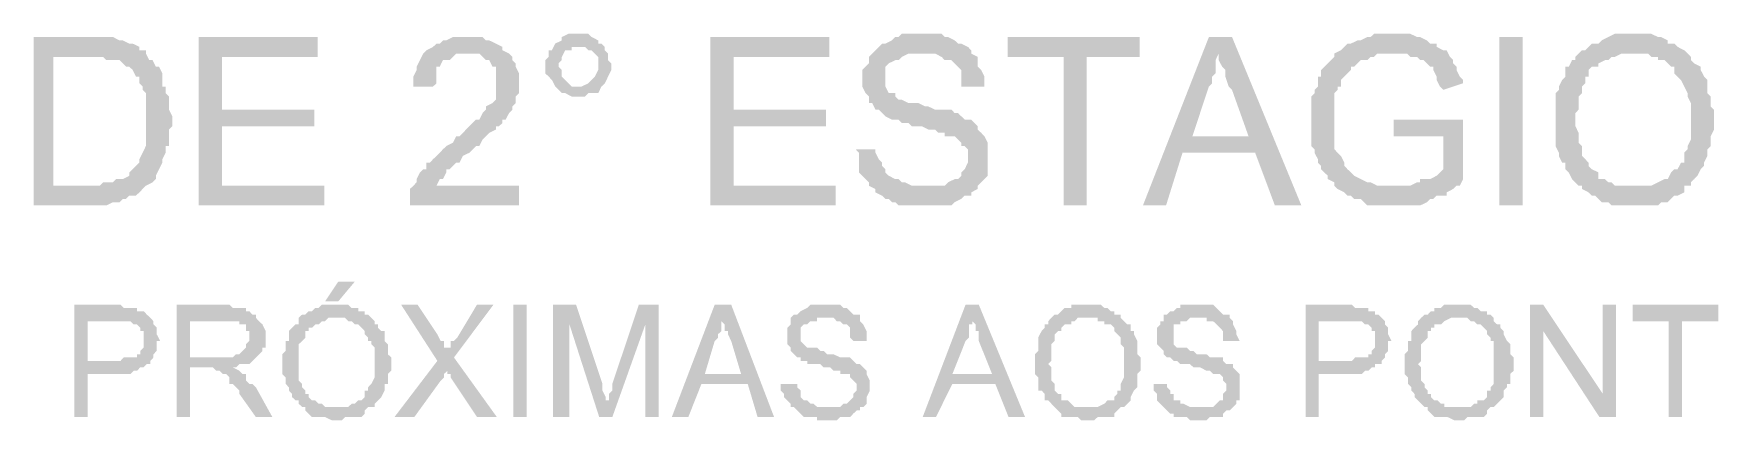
# Model space of a CAD drawing. Header units: millimetres. Extents: x 4161 to 13726, y 828 to 4470.
# Drawn here: x 9786.9 to 9937, y 1248.6 to 1283 of the extents above; entities that cross this region are included whole.
import ezdxf

# ---------------------------------------------------------------- set-up
doc = ezdxf.new("R2010")
doc.units = ezdxf.units.MM
doc.header["$LTSCALE"] = 10
doc.layers.add('AUX_01', color=1, linetype='Continuous')
doc.layers.add('H', color=7, linetype='Continuous', lineweight=100)

# ---------------------------------------------------------------- blocks, each defined once
blk = doc.blocks.new('A$C4B5A1FD5')
at = {"layer": 'H', "linetype": 'Continuous'}
for points in [[(169.76, 0.85), (164.76, 0.85), (164.76, -14.15), (171.23, -14.15), (171.82, -13.86), (172.41, -13.86), (172.71, -13.56), (173, -13.56), (173.29, -13.27), (173.88, -13.27), (174.18, -12.98), (174.76, -12.39), (166.53, -12.39), (166.53, -0.92), (169.76, -0.92), (174.76, -0.62), (174.76, -0.33), (174.18, -0.33), (174.18, -0.03), (173.59, 0.26), (173.29, 0.26), (172.71, 0.55), (172.41, 0.55), (171.82, 0.85), (170.35, 0.85)], [(190.06, 0.85), (179.47, 0.85), (179.47, -14.15), (190.65, -14.15), (190.65, -12.39), (181.53, -12.39), (181.53, -7.09), (189.76, -7.09), (189.76, -5.62), (181.53, -5.62), (181.53, -0.92), (190.06, -0.92)], [(203.29, 0.85), (202.12, 0.85), (201.53, 0.55), (201.23, 0.55), (200.94, 0.26), (200.65, 0.26), (200.35, -0.03), (199.76, -0.33), (199.47, -0.62), (199.18, -1.21), (198.88, -1.8), (198.88, -2.09), (198.59, -2.68), (198.59, -3.56), (200.35, -3.56), (200.65, -3.27), (200.65, -2.39), (200.65, -1.8), (200.94, -1.8), (201.23, -1.21), (201.82, -1.21), (202.12, -0.92), (202.41, -0.62), (207.12, -0.62), (206.53, -0.33), (206.53, -0.03), (205.94, 0.26), (205.35, 0.55), (205.06, 0.55), (204.76, 0.85), (203.88, 0.85)], [(211.23, 0.26), (210.94, -0.33), (210.65, -0.33), (210.65, -0.92), (210.35, -1.21), (210.35, -2.39), (210.65, -2.68), (210.94, -2.98), (211.23, -3.56), (211.53, -3.86), (211.82, -4.15), (212.12, -4.15), (212.71, -4.45), (213.88, -4.45), (214.18, -4.15), (214.76, -4.15), (215.06, -4.15), (215.35, -3.56), (213.29, -3.56), (212.71, -3.56), (212.41, -3.27), (212.12, -2.98), (211.82, -2.68), (211.82, -2.09), (211.53, -1.8), (211.53, -1.5), (211.82, -1.21), (211.82, -0.92), (212.12, -0.33), (212.71, -0.33), (212.71, -0.03), (213.29, -0.03)], [(213.29, 1.14), (212.41, 1.14), (211.82, 0.85), (211.82, 0.55), (211.23, 0.26), (213.29, -0.03), (213.88, -0.03), (214.18, -0.33), (214.47, -0.33), (214.76, -0.62), (215.06, -0.92), (215.06, -2.09), (214.76, -2.68), (214.47, -2.98), (214.18, -3.27), (213.59, -3.56), (213.29, -3.56), (215.35, -3.56), (215.65, -3.27), (215.94, -2.68), (216.23, -2.09), (216.23, -1.5), (215.94, -1.21), (215.94, -0.62), (215.65, -0.33), (215.65, -0.03), (215.35, 0.26), (215.06, 0.26), (215.06, 0.55), (214.47, 0.85), (214.18, 1.14), (213.59, 1.14)], [(235.65, 0.85), (225.06, 0.85), (225.06, -14.15), (236.23, -14.15), (236.23, -12.39), (227.12, -12.39), (227.12, -7.09), (235.35, -7.09), (235.35, -5.62), (227.12, -5.62), (227.12, -0.92), (235.65, -0.92)], [(243.88, 1.14), (242.12, 1.14), (241.82, 0.85), (241.53, 0.85), (241.23, 0.55), (240.65, 0.26), (240.35, 0.26), (240.06, -0.03), (239.76, -0.33), (239.47, -0.62), (239.18, -0.92), (239.18, -1.21), (239.18, -1.5), (238.88, -1.8), (238.59, -2.09), (238.59, -3.56), (238.88, -4.15), (239.18, -4.45), (239.18, -5.03), (239.47, -5.03), (239.76, -5.62), (240.06, -5.62), (240.35, -5.92), (240.65, -6.21), (241.23, -6.5), (241.53, -6.5), (241.82, -6.5), (242.12, -6.8), (242.71, -6.8), (243, -7.09), (243.59, -7.09), (243.88, -7.09), (244.47, -7.39), (245.06, -7.39), (245.35, -7.68), (245.94, -7.68), (245.94, -7.98), (246.23, -7.98), (246.82, -7.98), (247.12, -8.27), (247.41, -8.56), (247.41, -8.86), (247.71, -8.86), (248, -9.15), (248, -10.33), (247.71, -10.92), (247.41, -11.21), (247.41, -11.5), (247.12, -11.8), (246.82, -11.8), (246.23, -12.09), (245.94, -12.39), (245.65, -12.39), (245.06, -12.39), (239.18, -12.39), (239.76, -12.68), (239.76, -12.98), (240.35, -13.27), (240.65, -13.56), (240.94, -13.56), (241.23, -13.86), (241.53, -13.86), (241.82, -14.15), (242.12, -14.15), (242.71, -14.15), (245.94, -14.15), (246.23, -14.15), (246.53, -14.15), (246.82, -13.86), (247.41, -13.56), (247.71, -13.27), (248.29, -13.27), (248.29, -12.98), (248.88, -12.68), (248.88, -12.39), (249.18, -12.09), (249.47, -11.8), (249.76, -11.5), (249.76, -10.92), (249.76, -10.62), (249.76, -8.86), (249.76, -8.56), (249.47, -7.98), (249.18, -7.68), (248.88, -7.39), (248.88, -7.09), (248.59, -6.8), (248.29, -6.5), (247.71, -6.5), (247.41, -6.21), (247.12, -5.92), (246.82, -5.92), (246.53, -5.62), (245.94, -5.62), (245.65, -5.62), (245.06, -5.62), (244.47, -5.33), (244.18, -5.33), (243.59, -5.03), (243, -5.03), (242.71, -5.03), (242.12, -4.74), (241.82, -4.74), (241.53, -4.45), (241.53, -4.15), (241.23, -4.15), (240.94, -4.15), (240.65, -3.56), (240.65, -3.27), (240.65, -2.09), (240.65, -1.8), (240.94, -1.5), (241.53, -1.21), (241.82, -1.21), (242.12, -0.92), (242.71, -0.62), (248.29, -0.62), (248.29, -0.33), (248, -0.03), (247.41, 0.26), (247.12, 0.26), (246.82, 0.55), (246.23, 0.85), (245.94, 0.85), (245.65, 1.14), (244.47, 1.14)], [(263.29, 0.85), (251.53, 0.85), (251.53, -0.92), (256.53, -0.92), (256.53, -14.15), (258.59, -14.15), (258.59, -0.92), (263.29, -0.92)], [(271.53, 0.85), (269.47, 0.85), (263.59, -14.15), (265.65, -14.15), (267.12, -9.45), (273.59, -9.45), (268, -7.98), (269.47, -3.56), (269.76, -3.27), (269.76, -2.68), (270.06, -2.39), (270.06, -1.8), (270.06, -1.5), (270.06, -1.21), (270.35, -0.62)], [(271.53, 0.85), (270.35, -0.62), (270.35, -1.21), (270.65, -1.8), (270.94, -2.09), (270.94, -2.39), (270.94, -2.68), (271.23, -3.56), (271.53, -3.86), (273, -7.98), (268, -7.98), (273.59, -9.45), (275.35, -14.15), (277.71, -14.15)], [(285.94, 1.14), (284.18, 1.14), (283.88, 0.85), (283.59, 0.85), (283, 0.55), (282.71, 0.55), (282.12, 0.26), (281.82, 0.26), (281.53, -0.03), (281.23, -0.33), (280.65, -0.62), (280.65, -0.92), (280.35, -1.21), (280.06, -1.5), (279.76, -1.8), (279.47, -2.09), (279.47, -2.68), (279.18, -2.68), (279.18, -2.98), (279.18, -3.56), (278.88, -3.86), (278.88, -4.15), (278.59, -4.45), (278.59, -5.33), (278.59, -5.62), (278.59, -7.39), (278.59, -7.98), (278.59, -8.86), (278.88, -9.15), (278.88, -9.45), (279.18, -10.03), (279.18, -10.33), (279.47, -10.62), (279.47, -10.92), (279.76, -11.21), (280.06, -11.5), (280.06, -11.8), (280.65, -12.09), (280.65, -12.39), (280.94, -12.68), (285.94, -12.39), (285.35, -12.39), (284.76, -12.39), (284.47, -12.39), (283.88, -12.09), (283.59, -12.09), (283, -11.8), (282.41, -11.5), (282.12, -11.21), (281.82, -10.92), (281.53, -10.62), (281.53, -10.33), (281.23, -9.74), (280.94, -9.45), (280.65, -9.15), (280.65, -8.27), (280.65, -7.98), (280.65, -5.03), (280.65, -4.74), (280.65, -4.15), (280.94, -3.86), (280.94, -3.56), (281.23, -3.56), (281.23, -2.98), (281.53, -2.68), (281.82, -2.39), (282.12, -2.09), (282.12, -1.8), (282.41, -1.8), (283, -1.21), (283.59, -1.21), (283.88, -0.92), (284.18, -0.92), (284.47, -0.62), (285.94, -0.62), (290.65, -0.33), (290.35, -0.33), (289.76, -0.03), (289.76, 0.26), (289.18, 0.26), (288.88, 0.55), (288.29, 0.85), (288, 0.85), (287.41, 1.14), (286.23, 1.14)], [(297.41, -14.15), (297.41, 0.85), (295.35, 0.85), (295.35, -14.15)], [(307.12, 1.14), (305.65, 1.14), (305.06, 0.85), (304.47, 0.55), (304.18, 0.26), (303.59, 0.26), (303.29, -0.03), (303, -0.33), (302.71, -0.33), (307.12, -0.62), (308.59, -0.62), (308.88, -0.92), (309.47, -0.92), (309.47, -1.21), (310.06, -1.21), (310.35, -1.5), (310.65, -1.8), (310.94, -1.8), (310.94, -2.39), (311.23, -2.68), (311.53, -2.98), (311.82, -3.56), (312.12, -4.15), (312.12, -4.45), (312.41, -5.03), (312.41, -8.27), (312.12, -8.86), (312.12, -9.15), (311.82, -9.45), (311.82, -9.74), (311.82, -10.33), (311.53, -10.33), (311.23, -10.92), (310.94, -10.92), (310.65, -11.21), (310.35, -11.8), (310.06, -11.8), (309.47, -12.09), (308.88, -12.39), (308.59, -12.39), (307.12, -12.39), (311.82, -12.39), (312.41, -12.39), (312.41, -12.09), (312.71, -11.8), (313, -11.5), (313.29, -10.92), (313.59, -10.62), (313.59, -10.33), (313.88, -9.74), (313.88, -9.45), (313.88, -9.15), (314.18, -8.86), (314.18, -7.98), (314.47, -7.39), (314.47, -5.62), (314.18, -5.33), (314.18, -4.45), (313.88, -4.15), (313.88, -3.56), (313.88, -2.98), (313.59, -2.68), (313.29, -2.09), (313.29, -1.8), (312.71, -1.5), (312.41, -1.21), (312.41, -0.92), (312.12, -0.62), (311.82, -0.33), (311.23, -0.03), (310.94, 0.26), (310.35, 0.26), (310.35, 0.55), (309.76, 0.85), (309.47, 0.85), (308.88, 1.14), (307.71, 1.14)], [(174.76, -0.62), (169.76, -0.92), (170.94, -0.92), (171.23, -1.21), (171.82, -1.21), (172.41, -1.21), (172.71, -1.5), (173, -1.8), (173.29, -1.8), (173.59, -2.09), (173.88, -2.68), (174.18, -2.68), (174.18, -3.27), (174.47, -3.56), (174.47, -3.86), (174.76, -4.15), (174.76, -4.74), (174.76, -5.03), (174.76, -7.98), (174.76, -8.27), (174.76, -8.86), (174.47, -9.45), (174.18, -10.03), (174.18, -10.33), (173.88, -10.62), (173.59, -10.92), (173.29, -11.21), (173.29, -11.5), (172.71, -11.8), (172.12, -11.8), (171.82, -12.09), (170.94, -12.09), (170.65, -12.39), (166.53, -12.39), (174.76, -12.39), (175.35, -12.09), (175.65, -11.8), (175.65, -11.5), (175.94, -10.92), (176.23, -10.33), (176.23, -10.03), (176.53, -9.45), (176.53, -8.86), (176.82, -8.86), (176.82, -7.39), (177.12, -7.09), (177.12, -6.21), (176.82, -5.62), (176.82, -4.45), (176.53, -4.15), (176.53, -3.56), (176.23, -3.56), (176.23, -2.98), (176.23, -2.68), (176.23, -2.39), (175.94, -1.8), (175.65, -1.8), (175.35, -1.21), (175.06, -1.21)], [(207.12, -0.62), (203.29, -0.62), (204.47, -0.62), (204.76, -0.92), (205.06, -1.21), (205.35, -1.21), (205.65, -1.8), (205.94, -1.8), (205.94, -2.39), (205.94, -3.86), (205.94, -4.15), (205.94, -4.74), (205.65, -5.03), (205.06, -5.33), (205.06, -5.62), (204.76, -5.92), (204.47, -6.5), (204.18, -6.5), (203.88, -6.8), (203.59, -7.09), (203.29, -7.39), (202.71, -7.98), (202.41, -7.98), (202.12, -8.56), (201.53, -8.86), (201.23, -9.15), (200.94, -9.45), (200.65, -9.74), (200.35, -10.03), (200.06, -10.33), (199.76, -10.33), (199.76, -10.92), (199.47, -10.92), (199.18, -11.21), (198.88, -11.8), (198.88, -12.09), (198.59, -12.39), (198.29, -12.68), (198.29, -13.27), (198.29, -14.15), (208, -14.15), (208, -12.39), (200.65, -12.39), (200.94, -11.8), (201.23, -11.8), (201.53, -11.21), (201.53, -10.92), (201.82, -10.92), (202.12, -10.62), (202.41, -10.33), (202.71, -10.33), (203, -9.74), (203.59, -9.45), (204.18, -8.86), (204.47, -8.86), (204.76, -8.27), (205.06, -7.98), (205.35, -7.68), (205.94, -7.39), (205.94, -7.09), (206.23, -7.09), (206.53, -6.8), (206.53, -6.5), (206.82, -6.5), (207.12, -5.92), (207.41, -5.62), (207.41, -5.33), (207.71, -5.03), (207.71, -4.45), (208, -4.15), (208, -3.27), (208, -2.39), (207.71, -1.8), (207.71, -1.5), (207.41, -1.21), (207.41, -0.92)], [(248.29, -0.62), (243.88, -0.62), (245.06, -0.62), (245.65, -0.92), (245.94, -1.21), (246.23, -1.21), (246.53, -1.21), (246.82, -1.5), (247.12, -1.8), (247.41, -2.09), (247.41, -2.68), (247.41, -2.98), (247.41, -3.56), (249.47, -3.56), (249.47, -2.68), (249.18, -2.09), (248.88, -1.8), (248.88, -1.21), (248.88, -0.92)], [(290.65, -0.33), (285.94, -0.62), (287.12, -0.62), (287.41, -0.92), (288, -0.92), (288.29, -1.21), (288.59, -1.21), (288.88, -1.5), (289.18, -1.8), (289.47, -1.8), (289.47, -2.09), (289.76, -2.68), (289.76, -2.98), (290.06, -3.56), (290.35, -3.86), (292.12, -3.27), (292.12, -2.98), (291.82, -2.68), (291.53, -2.09), (291.53, -1.8), (291.23, -1.5), (291.23, -1.21), (290.94, -0.92)], [(302.71, -0.33), (302.41, -0.62), (302.12, -0.92), (302.12, -1.21), (301.82, -1.21), (301.53, -1.8), (301.23, -1.8), (301.23, -2.39), (301.23, -2.68), (300.94, -2.98), (300.65, -3.56), (300.65, -3.86), (300.35, -4.15), (300.35, -4.45), (300.35, -5.03), (300.35, -6.8), (300.35, -7.98), (300.35, -8.56), (300.35, -8.86), (300.65, -9.45), (300.65, -9.74), (300.94, -10.33), (301.23, -10.33), (301.23, -10.62), (301.23, -10.92), (301.53, -11.21), (301.82, -11.8), (302.41, -12.39), (302.71, -12.39), (302.71, -12.68), (303.29, -12.98), (303.59, -13.27), (303.88, -13.27), (304.18, -13.56), (304.47, -13.86), (305.06, -13.86), (305.35, -14.15), (305.65, -14.15), (305.94, -14.15), (308.59, -14.15), (308.88, -14.15), (309.47, -14.15), (309.76, -13.86), (310.35, -13.86), (310.65, -13.56), (310.94, -13.27), (311.23, -13.27), (311.82, -12.98), (311.82, -12.39), (305.94, -12.39), (305.65, -12.39), (305.35, -12.09), (305.06, -12.09), (304.76, -11.8), (304.18, -11.8), (304.18, -11.21), (303.59, -10.92), (303.29, -10.62), (303.29, -10.33), (303, -10.03), (302.71, -9.74), (302.71, -9.45), (302.71, -8.86), (302.41, -8.56), (302.41, -7.68), (302.12, -7.09), (302.12, -5.92), (302.41, -5.62), (302.41, -4.45), (302.71, -4.15), (302.71, -3.86), (302.71, -3.56), (303, -3.27), (303, -2.68), (303.29, -2.68), (303.29, -2.09), (303.59, -1.8), (304.18, -1.8), (304.18, -1.5), (304.76, -1.21), (305.06, -1.21), (305.35, -0.92), (305.65, -0.92), (306.23, -0.62), (307.12, -0.62)], [(292.12, -6.5), (285.94, -6.5), (285.94, -7.98), (290.35, -7.98), (290.35, -10.92), (290.06, -11.21), (289.76, -11.5), (289.18, -11.8), (288.88, -11.8), (288.29, -11.8), (288.29, -12.09), (288, -12.09), (287.41, -12.39), (287.12, -12.39), (286.82, -12.39), (285.94, -12.39), (280.94, -12.68), (281.53, -12.98), (281.82, -13.27), (282.12, -13.27), (282.41, -13.56), (283, -13.56), (283.29, -13.86), (283.59, -14.15), (284.47, -14.15), (284.76, -14.15), (287.41, -14.15), (288, -14.15), (288.29, -14.15), (288.88, -13.86), (289.18, -13.56), (289.47, -13.56), (289.76, -13.27), (290.06, -13.27), (290.65, -13.27), (290.65, -12.98), (291.23, -12.68), (291.53, -12.39), (291.82, -12.39), (292.12, -11.8)], [(239.76, -9.15), (238, -9.15), (238.29, -9.45), (238.29, -10.33), (238.29, -10.92), (238.29, -11.21), (238.59, -11.5), (238.88, -11.8), (239.18, -12.09), (239.18, -12.39), (244.47, -12.39), (243.59, -12.39), (243.29, -12.39), (243, -12.39), (242.41, -12.09), (242.12, -12.09), (241.82, -11.8), (241.53, -11.8), (240.94, -11.5), (240.65, -11.21), (240.65, -10.92), (240.35, -10.62), (240.35, -10.33), (240.06, -10.03), (239.76, -9.45)], [(193.38, -20.92), (191.91, -20.92), (190.73, -22.68), (191.91, -22.68)], [(172.21, -22.98), (168.38, -22.98), (168.38, -32.98), (169.56, -32.98), (169.56, -29.15), (173.38, -29.15), (173.68, -28.86), (173.97, -28.86), (174.26, -28.56), (174.56, -28.56), (174.85, -28.27), (175.15, -28.27), (175.15, -27.98), (169.56, -27.98), (169.56, -24.45), (175.44, -24.45), (175.15, -24.15), (174.85, -23.86), (174.56, -23.56), (173.97, -23.56), (173.97, -23.27), (172.79, -23.27), (172.5, -22.98)], [(181.91, -22.98), (177.5, -22.98), (177.5, -32.98), (178.68, -32.98), (178.68, -28.56), (182.79, -28.56), (183.09, -28.27), (183.68, -28.27), (183.97, -28.27), (184.26, -27.98), (184.56, -27.68), (178.68, -27.68), (178.68, -24.45), (181.91, -24.45), (184.56, -24.15), (184.56, -23.86), (184.26, -23.86), (183.97, -23.56), (183.68, -23.56), (183.68, -23.27), (182.5, -23.27), (182.21, -22.98)], [(188.68, -23.86), (188.38, -24.15), (188.38, -24.45), (188.38, -24.74), (188.09, -24.74), (187.79, -25.03), (187.5, -25.33), (187.5, -25.92), (187.5, -26.21), (187.21, -26.21), (187.21, -27.09), (186.91, -27.39), (186.91, -29.15), (187.21, -29.45), (187.21, -30.03), (187.5, -30.33), (187.5, -30.62), (187.79, -30.92), (187.79, -31.21), (188.09, -31.5), (188.38, -31.5), (188.38, -31.8), (188.68, -32.09), (188.97, -32.09), (188.97, -32.39), (189.26, -32.68), (189.56, -32.98), (189.85, -32.98), (190.15, -32.98), (190.73, -32.98), (191.32, -33.27), (192.21, -33.27), (192.5, -32.98), (193.09, -32.98), (193.38, -32.98), (193.97, -32.98), (194.26, -32.68), (194.26, -32.39), (194.56, -32.09), (194.85, -32.09), (191.62, -32.09), (191.32, -32.09), (190.73, -32.09), (190.44, -31.8), (190.15, -31.8), (189.85, -31.5), (189.56, -31.5), (189.26, -31.21), (189.26, -30.92), (188.97, -30.92), (188.97, -30.62), (188.68, -30.33), (188.68, -30.03), (188.38, -29.74), (188.38, -28.56), (188.38, -28.27), (188.38, -27.98), (188.38, -26.5), (188.68, -26.21), (188.97, -25.92), (188.97, -25.62), (188.97, -25.33), (189.26, -25.33), (189.26, -25.03), (189.56, -25.03), (189.85, -24.74), (190.15, -24.74), (190.44, -24.45), (190.73, -24.45), (191.03, -24.15), (191.62, -24.15)], [(191.62, -22.98), (190.44, -22.98), (190.15, -23.27), (189.85, -23.27), (189.56, -23.56), (189.26, -23.56), (188.97, -23.86), (188.68, -23.86), (191.62, -24.15), (192.5, -24.15), (192.79, -24.45), (193.09, -24.45), (193.38, -24.74), (193.68, -24.74), (193.97, -25.03), (194.26, -25.33), (194.26, -25.62), (194.56, -25.92), (194.56, -26.21), (194.85, -26.21), (194.85, -26.5), (195.15, -26.8), (195.15, -29.45), (194.85, -30.03), (194.56, -30.33), (194.56, -30.62), (194.26, -30.62), (194.26, -30.92), (194.26, -31.21), (193.97, -31.5), (193.68, -31.5), (193.38, -31.8), (193.09, -31.8), (192.79, -32.09), (192.21, -32.09), (191.62, -32.09), (194.85, -32.09), (195.15, -32.09), (195.15, -31.8), (195.44, -31.5), (195.73, -31.21), (196.03, -30.62), (196.03, -30.33), (196.03, -30.03), (196.32, -30.03), (196.32, -29.15), (196.62, -28.86), (196.62, -27.68), (196.32, -27.39), (196.32, -26.5), (196.03, -26.21), (196.03, -25.62), (196.03, -25.33), (195.73, -25.33), (195.44, -25.03), (195.44, -24.74), (195.15, -24.74), (195.15, -24.45), (194.85, -24.15), (194.56, -23.86), (194.26, -23.86), (194.26, -23.56), (193.68, -23.56), (193.68, -23.27), (193.09, -23.27), (192.79, -22.98), (192.21, -22.98)], [(198.97, -22.98), (197.5, -22.98), (200.73, -27.98), (201.62, -28.86), (201.62, -29.15), (201.91, -29.15), (201.91, -29.45), (204.26, -32.98), (206.03, -32.98), (202.21, -27.68), (201.62, -26.8), (201.32, -26.8), (201.32, -26.5), (201.32, -26.21), (201.03, -26.21), (200.73, -25.62)], [(205.73, -22.98), (204.26, -22.98), (202.5, -25.92), (202.21, -26.21), (201.91, -26.21), (201.91, -26.5), (201.91, -26.8), (201.62, -26.8), (202.21, -27.68)], [(208.68, -32.98), (208.68, -22.98), (207.5, -22.98), (207.5, -32.98)], [(213.09, -22.98), (211.03, -22.98), (211.03, -32.98), (212.5, -32.98), (212.5, -24.74)], [(213.09, -22.98), (212.5, -24.74), (215.15, -32.98), (215.73, -31.5), (215.73, -31.21), (215.44, -30.62), (215.44, -30.03)], [(220.44, -22.98), (218.68, -22.98), (216.32, -30.03), (216.32, -30.33), (216.32, -30.62), (216.03, -30.92), (216.03, -31.5), (215.73, -31.5), (215.15, -32.98), (216.32, -32.98), (219.26, -24.74)], [(220.44, -22.98), (219.26, -24.74), (219.26, -32.98), (220.44, -32.98)], [(226.91, -22.98), (225.44, -22.98), (221.62, -32.98), (223.09, -32.98), (224.26, -30.03), (228.38, -30.03), (224.56, -29.15), (225.44, -26.21), (225.73, -25.92), (225.73, -25.62), (226.03, -25.33), (226.03, -24.74), (226.03, -24.15)], [(226.91, -22.98), (226.03, -24.15), (226.03, -24.45), (226.32, -24.74), (226.32, -25.33), (226.62, -25.33), (226.62, -25.62), (226.91, -26.21), (227.79, -29.15), (224.56, -29.15), (228.38, -30.03), (229.26, -32.98), (230.73, -32.98)], [(235.15, -22.98), (233.97, -22.98), (233.68, -23.27), (233.09, -23.56), (232.79, -23.86), (232.5, -23.86), (232.21, -24.15), (232.21, -24.45), (232.21, -24.74), (231.91, -25.03), (231.91, -25.92), (231.91, -26.5), (232.21, -26.8), (232.21, -27.09), (232.5, -27.39), (232.79, -27.68), (233.09, -27.68), (233.09, -27.98), (233.68, -27.98), (233.68, -28.27), (234.26, -28.27), (234.56, -28.27), (234.85, -28.27), (235.15, -28.56), (235.73, -28.56), (236.03, -28.86), (236.62, -28.86), (236.62, -29.15), (237.21, -29.15), (237.5, -29.15), (237.5, -29.45), (237.79, -29.74), (238.09, -30.03), (238.09, -30.62), (237.79, -30.92), (237.79, -31.21), (237.5, -31.5), (237.21, -31.8), (236.91, -31.8), (236.62, -32.09), (232.21, -32.09), (232.5, -32.09), (232.79, -32.39), (233.09, -32.68), (233.38, -32.98), (233.68, -32.98), (233.97, -32.98), (234.56, -32.98), (234.56, -33.27), (236.32, -33.27), (236.62, -32.98), (236.91, -32.98), (237.5, -32.98), (237.79, -32.68), (238.09, -32.39), (238.38, -32.39), (238.38, -32.09), (238.68, -32.09), (238.97, -31.8), (238.97, -31.5), (238.97, -31.21), (239.26, -30.62), (239.26, -29.74), (238.97, -29.15), (238.97, -28.86), (238.68, -28.56), (238.38, -28.27), (238.09, -28.27), (237.79, -27.98), (237.5, -27.68), (237.21, -27.68), (236.91, -27.68), (236.62, -27.68), (236.03, -27.39), (235.44, -27.39), (235.15, -27.09), (234.85, -27.09), (234.56, -26.8), (234.26, -26.8), (233.97, -26.8), (233.68, -26.8), (233.38, -26.5), (233.09, -26.21), (233.09, -25.03), (233.38, -24.74), (233.68, -24.74), (233.97, -24.45), (234.56, -24.45), (234.56, -24.15), (238.38, -24.15), (238.38, -23.86), (238.09, -23.86), (237.79, -23.86), (237.5, -23.56), (237.21, -23.27), (236.91, -23.27), (236.62, -22.98), (235.44, -22.98)], [(248.97, -22.98), (247.79, -22.98), (243.97, -32.98), (245.15, -32.98), (246.62, -30.03), (250.44, -30.03), (246.62, -29.15), (247.79, -26.21), (248.09, -25.92), (248.09, -25.62), (248.09, -25.33), (248.09, -24.74), (248.38, -24.74), (248.38, -24.15)], [(248.97, -22.98), (248.38, -24.15), (248.38, -24.45), (248.68, -24.74), (248.68, -25.33), (248.97, -25.33), (248.97, -25.62), (248.97, -26.21), (250.15, -29.15), (246.62, -29.15), (250.44, -30.03), (251.62, -32.98), (253.09, -32.98)], [(255.73, -23.86), (255.44, -24.15), (255.15, -24.45), (255.15, -24.74), (254.85, -24.74), (254.85, -25.03), (254.56, -25.33), (254.26, -25.92), (254.26, -26.21), (254.26, -27.09), (253.97, -27.39), (253.97, -29.15), (254.26, -29.45), (254.26, -30.03), (254.26, -30.33), (254.26, -30.62), (254.56, -30.62), (254.85, -30.92), (254.85, -31.21), (254.85, -31.5), (255.15, -31.5), (255.44, -31.8), (255.73, -32.09), (256.03, -32.39), (256.32, -32.68), (256.32, -32.98), (256.91, -32.98), (257.21, -32.98), (257.79, -32.98), (258.09, -33.27), (259.26, -33.27), (259.56, -32.98), (260.15, -32.98), (261.03, -32.98), (261.03, -32.68), (261.32, -32.39), (261.62, -32.09), (258.68, -32.09), (258.38, -32.09), (257.5, -32.09), (257.21, -31.8), (256.91, -31.5), (256.62, -31.5), (256.32, -31.5), (256.32, -31.21), (256.32, -30.92), (256.03, -30.92), (255.73, -30.62), (255.73, -30.33), (255.73, -30.03), (255.44, -29.74), (255.44, -28.56), (255.15, -28.27), (255.44, -27.98), (255.44, -26.5), (255.73, -26.21), (255.73, -25.92), (255.73, -25.62), (256.03, -25.33), (256.32, -25.33), (256.32, -25.03), (256.62, -24.74), (256.91, -24.74), (257.21, -24.74), (257.21, -24.45), (257.5, -24.45), (257.79, -24.15), (258.68, -24.15)], [(258.68, -22.98), (257.21, -22.98), (257.21, -23.27), (256.62, -23.27), (256.32, -23.56), (256.03, -23.86), (255.73, -23.86), (258.68, -24.15), (259.56, -24.15), (259.56, -24.45), (260.15, -24.45), (260.15, -24.74), (260.44, -24.74), (260.73, -24.74), (261.03, -25.03), (261.03, -25.33), (261.32, -25.62), (261.62, -25.92), (261.62, -26.21), (261.62, -26.5), (261.91, -26.8), (261.91, -29.45), (261.62, -30.03), (261.62, -30.33), (261.62, -30.62), (261.32, -30.62), (261.32, -30.92), (261.03, -31.21), (261.03, -31.5), (260.73, -31.5), (260.44, -31.5), (260.15, -31.8), (259.56, -32.09), (258.97, -32.09), (258.68, -32.09), (261.62, -32.09), (261.91, -32.09), (262.21, -31.8), (262.5, -31.5), (262.5, -31.21), (262.79, -30.62), (263.09, -30.33), (263.09, -30.03), (263.09, -29.15), (263.38, -28.86), (263.38, -27.68), (263.09, -27.39), (263.09, -26.5), (263.09, -26.21), (262.79, -25.62), (262.79, -25.33), (262.5, -25.33), (262.5, -25.03), (262.5, -24.74), (262.21, -24.74), (261.91, -24.45), (261.62, -24.15), (261.62, -23.86), (261.32, -23.86), (261.03, -23.86), (261.03, -23.56), (260.73, -23.56), (260.44, -23.27), (260.15, -23.27), (259.85, -22.98), (258.97, -22.98)], [(268.38, -22.98), (266.91, -22.98), (266.91, -23.27), (266.62, -23.27), (266.32, -23.56), (266.03, -23.56), (265.73, -23.86), (265.44, -23.86), (265.44, -24.15), (265.44, -24.45), (265.15, -24.45), (265.15, -24.74), (264.85, -25.03), (264.85, -25.92), (264.85, -26.5), (265.15, -26.8), (265.44, -27.09), (265.44, -27.39), (265.73, -27.68), (266.03, -27.68), (266.32, -27.98), (266.62, -27.98), (266.91, -28.27), (267.21, -28.27), (267.5, -28.27), (267.79, -28.27), (268.09, -28.56), (268.68, -28.56), (269.26, -28.86), (269.56, -28.86), (269.85, -29.15), (270.15, -29.15), (270.44, -29.15), (270.73, -29.45), (270.73, -29.74), (271.03, -30.03), (271.03, -30.62), (270.73, -30.92), (270.73, -31.21), (270.73, -31.5), (270.44, -31.5), (270.15, -31.8), (269.85, -32.09), (265.44, -32.09), (265.73, -32.39), (266.03, -32.68), (266.32, -32.68), (266.32, -32.98), (266.91, -32.98), (267.5, -32.98), (267.79, -33.27), (269.26, -33.27), (269.56, -32.98), (270.15, -32.98), (270.44, -32.98), (270.73, -32.98), (270.73, -32.68), (271.03, -32.39), (271.32, -32.39), (271.62, -32.09), (271.91, -31.8), (271.91, -31.5), (272.21, -31.5), (272.21, -31.21), (272.21, -30.62), (272.21, -29.74), (272.21, -29.15), (271.91, -28.86), (271.62, -28.56), (271.62, -28.27), (271.03, -28.27), (270.73, -27.98), (270.73, -27.68), (270.15, -27.68), (269.56, -27.68), (269.26, -27.39), (268.38, -27.39), (268.09, -27.09), (267.79, -27.09), (267.5, -26.8), (267.21, -26.8), (266.91, -26.8), (266.62, -26.8), (266.32, -26.5), (266.32, -26.21), (266.32, -25.03), (266.32, -24.74), (266.62, -24.74), (266.91, -24.74), (266.91, -24.45), (267.5, -24.45), (267.79, -24.15), (271.32, -24.15), (271.32, -23.86), (271.03, -23.86), (270.73, -23.86), (270.44, -23.56), (270.15, -23.27), (269.85, -22.98)], [(281.91, -22.98), (278.09, -22.98), (278.09, -32.98), (279.26, -32.98), (279.26, -29.15), (283.09, -29.15), (283.38, -28.86), (283.68, -28.86), (283.97, -28.56), (284.26, -28.56), (284.26, -28.27), (284.56, -28.27), (284.85, -28.27), (284.85, -27.98), (279.26, -27.98), (279.26, -24.45), (285.15, -24.45), (284.85, -24.15), (284.56, -23.86), (284.26, -23.86), (284.26, -23.56), (283.68, -23.56), (283.68, -23.27), (282.5, -23.27), (282.21, -22.98)], [(288.68, -23.86), (288.38, -24.15), (288.09, -24.45), (288.09, -24.74), (287.79, -25.03), (287.5, -25.33), (287.5, -25.92), (287.5, -26.21), (287.21, -26.21), (287.21, -27.09), (286.91, -27.39), (286.91, -29.15), (287.21, -29.45), (287.21, -30.03), (287.5, -30.33), (287.5, -30.62), (287.79, -30.92), (287.79, -31.21), (288.09, -31.5), (288.38, -31.8), (288.68, -32.09), (288.97, -32.09), (288.97, -32.39), (289.26, -32.68), (289.56, -32.98), (289.85, -32.98), (290.15, -32.98), (290.73, -32.98), (291.32, -33.27), (292.21, -33.27), (292.5, -32.98), (293.09, -32.98), (293.38, -32.98), (293.97, -32.98), (294.26, -32.68), (294.26, -32.39), (294.56, -32.09), (294.85, -32.09), (291.62, -32.09), (291.32, -32.09), (290.44, -32.09), (290.44, -31.8), (290.15, -31.8), (289.85, -31.5), (289.56, -31.5), (289.26, -31.21), (289.26, -30.92), (288.97, -30.92), (288.97, -30.62), (288.68, -30.33), (288.68, -30.03), (288.38, -29.74), (288.38, -28.56), (288.09, -28.27), (288.38, -27.98), (288.38, -26.5), (288.68, -26.21), (288.97, -25.92), (288.97, -25.62), (288.97, -25.33), (289.26, -25.33), (289.26, -25.03), (289.56, -25.03), (289.56, -24.74), (289.85, -24.74), (290.15, -24.74), (290.44, -24.45), (291.03, -24.15), (291.62, -24.15)], [(291.62, -22.98), (290.44, -22.98), (290.15, -23.27), (289.56, -23.27), (289.56, -23.56), (289.26, -23.56), (288.97, -23.86), (288.68, -23.86), (291.62, -24.15), (292.5, -24.15), (292.79, -24.45), (293.09, -24.45), (293.38, -24.74), (293.68, -24.74), (293.97, -25.03), (294.26, -25.33), (294.26, -25.62), (294.56, -25.92), (294.56, -26.21), (294.85, -26.21), (294.85, -26.5), (294.85, -26.8), (294.85, -29.45), (294.85, -30.03), (294.56, -30.33), (294.56, -30.62), (294.26, -30.62), (294.26, -30.92), (294.26, -31.21), (293.97, -31.5), (293.68, -31.5), (293.38, -31.5), (293.38, -31.8), (293.09, -31.8), (292.79, -32.09), (291.91, -32.09), (291.62, -32.09), (294.85, -32.09), (295.15, -31.8), (295.44, -31.5), (295.73, -31.21), (295.73, -30.62), (296.03, -30.33), (296.03, -30.03), (296.32, -30.03), (296.32, -29.15), (296.62, -28.86), (296.62, -27.68), (296.32, -27.39), (296.32, -26.5), (296.03, -26.21), (295.73, -25.62), (295.73, -25.33), (295.44, -25.03), (295.44, -24.74), (295.15, -24.74), (294.85, -24.45), (294.85, -24.15), (294.56, -23.86), (294.26, -23.86), (294.26, -23.56), (293.68, -23.56), (293.38, -23.27), (293.09, -23.27), (292.79, -22.98), (291.91, -22.98)], [(299.26, -22.98), (298.09, -22.98), (298.09, -32.98), (299.26, -32.98), (299.26, -25.33)], [(299.26, -22.98), (299.26, -25.33), (304.26, -32.98), (304.56, -30.92)], [(305.73, -22.98), (304.56, -22.98), (304.56, -30.92), (304.26, -32.98), (305.73, -32.98)], [(314.85, -22.98), (307.21, -22.98), (307.21, -24.45), (310.44, -24.45), (310.44, -32.98), (311.62, -32.98), (311.62, -24.45), (314.85, -24.45)], [(175.44, -24.45), (172.21, -24.45), (173.38, -24.45), (173.68, -24.74), (173.97, -24.74), (174.26, -25.03), (174.26, -25.33), (174.56, -25.33), (174.56, -26.8), (174.26, -27.09), (174.26, -27.39), (173.97, -27.39), (173.97, -27.68), (173.68, -27.68), (173.38, -27.68), (172.79, -27.68), (172.5, -27.98), (169.56, -27.98), (175.15, -27.98), (175.44, -27.68), (175.44, -27.39), (175.73, -27.09), (175.73, -26.21), (176.03, -26.21), (175.73, -25.62), (175.73, -25.03), (175.44, -24.74)], [(184.56, -24.15), (181.91, -24.45), (183.09, -24.45), (183.09, -24.74), (183.38, -24.74), (183.68, -24.74), (183.68, -25.03), (183.68, -25.33), (183.97, -25.33), (183.97, -26.21), (183.68, -26.5), (183.68, -26.8), (183.38, -27.09), (183.09, -27.39), (182.79, -27.39), (182.5, -27.68), (178.68, -27.68), (184.56, -27.68), (184.85, -27.39), (185.15, -27.09), (185.15, -26.8), (185.44, -26.8), (185.44, -25.33), (185.15, -24.74), (184.85, -24.45)], [(238.38, -24.15), (235.15, -24.15), (236.03, -24.15), (236.32, -24.45), (236.62, -24.45), (236.91, -24.74), (237.21, -24.74), (237.5, -25.03), (237.5, -25.33), (237.5, -25.92), (237.79, -26.21), (238.97, -26.21), (238.97, -25.62), (238.97, -25.33), (238.68, -24.74), (238.38, -24.45)], [(271.32, -24.15), (268.38, -24.15), (269.26, -24.15), (269.26, -24.45), (269.85, -24.45), (270.15, -24.74), (270.44, -25.03), (270.73, -25.33), (270.73, -25.92), (270.73, -26.21), (272.21, -26.21), (271.91, -25.62), (271.91, -25.33), (271.62, -24.74), (271.62, -24.45)], [(285.15, -24.45), (281.91, -24.45), (283.09, -24.45), (283.38, -24.74), (283.68, -24.74), (283.97, -25.03), (283.97, -25.33), (284.26, -25.33), (284.26, -26.8), (283.97, -27.09), (283.97, -27.39), (283.68, -27.39), (283.68, -27.68), (283.38, -27.68), (283.09, -27.68), (282.5, -27.68), (282.21, -27.98), (279.26, -27.98), (284.85, -27.98), (285.15, -27.68), (285.15, -27.39), (285.44, -27.09), (285.44, -26.21), (285.73, -26.21), (285.44, -25.62), (285.44, -25.03), (285.15, -24.74)], [(200.73, -27.98), (196.91, -32.98), (198.68, -32.98), (201.03, -29.74), (201.32, -29.45), (201.32, -29.15), (201.62, -28.86)], [(182.5, -28.56), (180.15, -28.56), (180.73, -28.56), (181.03, -28.86), (181.32, -28.86), (181.62, -29.15), (181.91, -29.15), (182.21, -29.45), (182.21, -29.74), (182.21, -30.03), (182.5, -30.03), (182.79, -30.33), (183.09, -30.62), (183.09, -30.92), (184.56, -32.98), (186.03, -32.98), (184.56, -30.33), (184.26, -30.03), (183.97, -30.03), (183.68, -29.74), (183.68, -29.45), (183.68, -29.15), (183.38, -29.15), (183.09, -28.86)], [(232.79, -30.03), (231.32, -30.03), (231.32, -30.62), (231.62, -30.92), (231.62, -31.21), (231.91, -31.5), (232.21, -31.8), (232.21, -32.09), (235.44, -32.09), (234.56, -32.09), (234.26, -31.8), (233.97, -31.8), (233.68, -31.5), (233.38, -31.5), (233.09, -31.21), (233.09, -30.92), (233.09, -30.62), (232.79, -30.33)], [(265.73, -30.03), (264.56, -30.03), (264.56, -30.62), (264.85, -30.92), (264.85, -31.21), (264.85, -31.5), (265.15, -31.8), (265.44, -32.09), (268.38, -32.09), (267.79, -32.09), (267.21, -31.8), (266.91, -31.8), (266.91, -31.5), (266.62, -31.5), (266.32, -31.5), (266.32, -31.21), (266.32, -30.92), (266.03, -30.92), (266.03, -30.62), (265.73, -30.33)]]:
    blk.add_hatch(color=0, dxfattribs=at).paths.add_polyline_path(points)

msp = doc.modelspace()

# ---------------------------------------------------------------- block references
at = {"layer": 'AUX_01'}
msp.add_blockref('A$C4B5A1FD5', (9622.11, 1281.83), dxfattribs=at)

doc.saveas('drawing.dxf')
